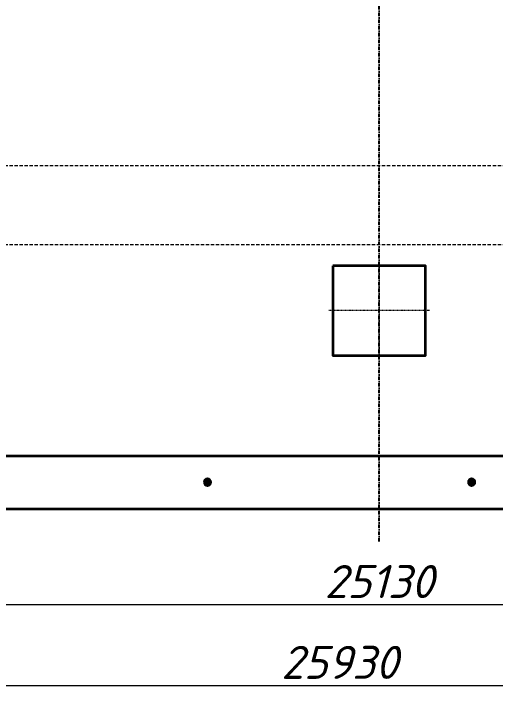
# Model space of a CAD drawing. Header units: millimetres. Extents: x 1000 to 42206, y 911 to 20189.
# Drawn here: x 27242 to 29066, y 911 to 3493 of the extents above; entities that cross this region are included whole.
import ezdxf

# ---------------------------------------------------------------- set-up
doc = ezdxf.new("R2010")
doc.units = ezdxf.units.MM
doc.set_wipeout_variables(frame=1)
doc.linetypes.add('DASHDOT', pattern=[25.4, 12.7, -6.35, 0, -6.35])
doc.linetypes.add('DASHED', pattern=[19.05, 12.7, -6.35])
doc.layers.add('$ Оси', color=20, linetype='DASHDOT')
for name, color, linetype, lineweight in [('$ Слои конструкции $', 7, 'Continuous', 35), ('$Оси', 1, 'DASHDOT', 13), ('$Пунктир', 3, 'DASHED', 13), ('$Размеры', 5, 'Continuous', 13), ('$Слои конструкции', 7, 'Continuous', 35), ('$Тонкие', 8, 'Continuous', 13)]:
    doc.layers.add(name, color=color, linetype=linetype, lineweight=lineweight)
doc.styles.add('@ТРАНСПРОЕКТ', font='isocpeur.ttf', dxfattribs={"oblique": 15})
doc.dimstyles.new('@TN  1-50', dxfattribs={"dimscale": 50, "dimtxt": 2.5, "dimasz": 1.5, "dimexe": 0.7, "dimexo": 1, "dimgap": 0.5, "dimtad": 1, "dimdec": 0, "dimzin": 0, "dimdsep": 46, "dimtxsty": '@ТРАНСПРОЕКТ', "dimblk": 'OBLIQUE', "dimcen": 0, "dimclrd": 5, "dimclre": 5, "dimclrt": 5, "dimaunit": 1, "dimadec": 3, "dimazin": 0, "dimtfac": 1, "dimtdec": 0, "dimtofl": 0, "dimtmove": 0, "dimatfit": 3, "dimfxl": 1, "dimtolj": 1, "dimtzin": 0, "dimlwd": 13, "dimlwe": 13, "dimarcsym": 0})

# ---------------------------------------------------------------- blocks, each defined once
blk = doc.blocks.new('_Oblique')
at = {"color": 0, "linetype": 'ByBlock', "lineweight": -2}
blk.add_line((-0.5, -0.5), (0.5, 0.5), dxfattribs=at)
blk = doc.blocks.new('*D103')
at = {"layer": '$Размеры', "color": 5, "linetype": 'Continuous', "lineweight": 13, "transparency": 16777216}
for p, q in [((15510.9, 1568.1), (15510.9, 913.7)), ((41440.9, 1568.1), (41440.9, 913.7)), ((15510.9, 948.7), (41440.9, 948.7))]:
    blk.add_line(p, q, dxfattribs=at)
at = {"layer": 'Defpoints', "color": 0, "transparency": 16777216}
for p in [(15510.9, 1618.1), (41440.9, 1618.1), (41440.9, 948.7)]:
    blk.add_point(p, dxfattribs=at)
at = {"layer": '$Размеры', "color": 5, "lineweight": 13, "transparency": 16777216, "xscale": 75, "yscale": 75, "zscale": 75, "rotation": 180}
blk.add_blockref('_Oblique', (15510.9, 948.7), dxfattribs=at)
at = {"layer": '$Размеры', "color": 5, "lineweight": 13, "transparency": 16777216, "xscale": 75, "yscale": 75, "zscale": 75}
blk.add_blockref('_Oblique', (41440.9, 948.7), dxfattribs=at)
at = {"layer": '$Размеры', "color": 5, "transparency": 16777216, "insert": (28475.9, 1036.2), "char_height": 125, "attachment_point": 5, "style": '@ТРАНСПРОЕКТ'}
blk.add_mtext('\\A1;25930', dxfattribs=at)
blk = doc.blocks.new('*U8')
h = blk.add_hatch(color=114)
h.dxf.hatch_style = 2
h.paths.add_polyline_path([(-0.0125, 0, 1), (0.0125, 0, 1)])
h.paths.add_polyline_path([(-0.0022, 0.0046), (0.0019, 0.0046), (0.0031, 0.0091), (-0.001, 0.0091)], flags=24)
at = {"layer": '$ Слои конструкции $'}
blk.add_circle((0, 0), 0.0125, dxfattribs=at)
at = {"layer": 'Defpoints'}
blk.add_circle((0, 0), 0.0135, dxfattribs=at)
at = {"layer": 'Defpoints', "color": 250, "style": '@ТРАНСПРОЕКТ', "oblique": 15}
blk.add_text('25', height=0.003, dxfattribs=at).set_placement((-0.0024, 0.0057))
blk = doc.blocks.new('A$C57DF1AEC')
blk.add_wipeout([(-175, 170), (175, 170), (175, -170), (-175, -170)]).dxf.layer = '$Тонкие'
at = {"layer": '$Оси', "ltscale": 0.2}
for points in [[(0, -185), (0, 185)], [(-190, 0), (190, 0)]]:
    blk.add_lwpolyline(points, dxfattribs=at)
at = {"layer": '$Слои конструкции'}
blk.add_lwpolyline([(175, 170), (175, -170), (-175, -170), (-175, 170)], close=True, dxfattribs=at)
blk = doc.blocks.new('A$C56837E69')
at = {"layer": '$Слои конструкции', "xscale": -1}
blk.add_blockref('A$C57DF1AEC', (12385, 185), dxfattribs=at)
blk = doc.blocks.new('*D150')
at = {"layer": '$Размеры', "color": 5, "linetype": 'Continuous', "lineweight": 13, "transparency": 16777216}
for p, q in [((16060.9, 1768.1), (16060.9, 1219.8)), ((41190.9, 1768.1), (41190.9, 1219.8)), ((16060.9, 1254.8), (41190.9, 1254.8))]:
    blk.add_line(p, q, dxfattribs=at)
at = {"layer": 'Defpoints', "color": 0, "transparency": 16777216}
for p in [(16060.9, 1818.1), (41190.9, 1818.1), (41190.9, 1254.8)]:
    blk.add_point(p, dxfattribs=at)
at = {"layer": '$Размеры', "color": 5, "lineweight": 13, "transparency": 16777216, "xscale": 75, "yscale": 75, "zscale": 75, "rotation": 180}
blk.add_blockref('_Oblique', (16060.9, 1254.8), dxfattribs=at)
at = {"layer": '$Размеры', "color": 5, "lineweight": 13, "transparency": 16777216, "xscale": 75, "yscale": 75, "zscale": 75}
blk.add_blockref('_Oblique', (41190.9, 1254.8), dxfattribs=at)
at = {"layer": '$Размеры', "color": 5, "transparency": 16777216, "insert": (28625.9, 1342.3), "char_height": 125, "attachment_point": 5, "style": '@ТРАНСПРОЕКТ'}
blk.add_mtext('\\A1;25130', dxfattribs=at)

msp = doc.modelspace()

# ---------------------------------------------------------------- linework, layer by layer
at = {"layer": '$Слои конструкции'}
for points in [[(15510.9, 11118.1), (15510.9, 1618.1), (41440.9, 1618.1), (41440.9, 11118.1), (15510.9, 11118.1)], [(15510.9, 1818.1), (41440.9, 1818.1)]]:
    msp.add_lwpolyline(points, dxfattribs=at)

# ---------------------------------------------------------------- block references
at = {"layer": '$ Слои конструкции $', "xscale": -1000, "yscale": 1000, "zscale": 1000, "rotation": 180}
for p in [(27975.9, 1718.1), (28975.9, 1718.1)]:
    msp.add_blockref('*U8', p, dxfattribs=at)

# ---------------------------------------------------------------- dimensions: what is measured, and where the dimension line sits
at = {"layer": '$Размеры'}
dim = msp.add_linear_dim(base=(41190.9, 1254.8), p1=(16060.9, 1818.1), p2=(41190.9, 1818.1), dimstyle='@TN  1-50', dxfattribs=at)
dim.commit()
dim.dimension.update_dxf_attribs({"geometry": '*D150', "text_midpoint": (28625.9, 1342.3)})
dim = msp.add_linear_dim(base=(41440.9, 948.7), p1=(15510.9, 1618.1), p2=(41440.9, 1618.1), dimstyle='@TN  1-50', dxfattribs=at)
dim.commit()
dim.dimension.update_dxf_attribs({"geometry": '*D103', "text_midpoint": (28475.9, 948.7), "dimtype": 160})

# ---------------------------------------------------------------- next in the draw order: block references
at = {"layer": '$Слои конструкции'}
msp.add_blockref('A$C56837E69', (16240.8, 2183.1), dxfattribs=at)

# ---------------------------------------------------------------- next in the draw order: linework, layer by layer
at = {"layer": '$ Оси'}
msp.add_lwpolyline([(28625.9, 1494.1), (28625.9, 11330.9)], dxfattribs=at)
at = {"layer": '$Пунктир'}
for points in [[(15510.9, 2918.1), (41440.9, 2918.1)], [(15510.9, 2618.1), (41440.9, 2618.1)]]:
    msp.add_lwpolyline(points, dxfattribs=at)

doc.saveas('drawing.dxf')
